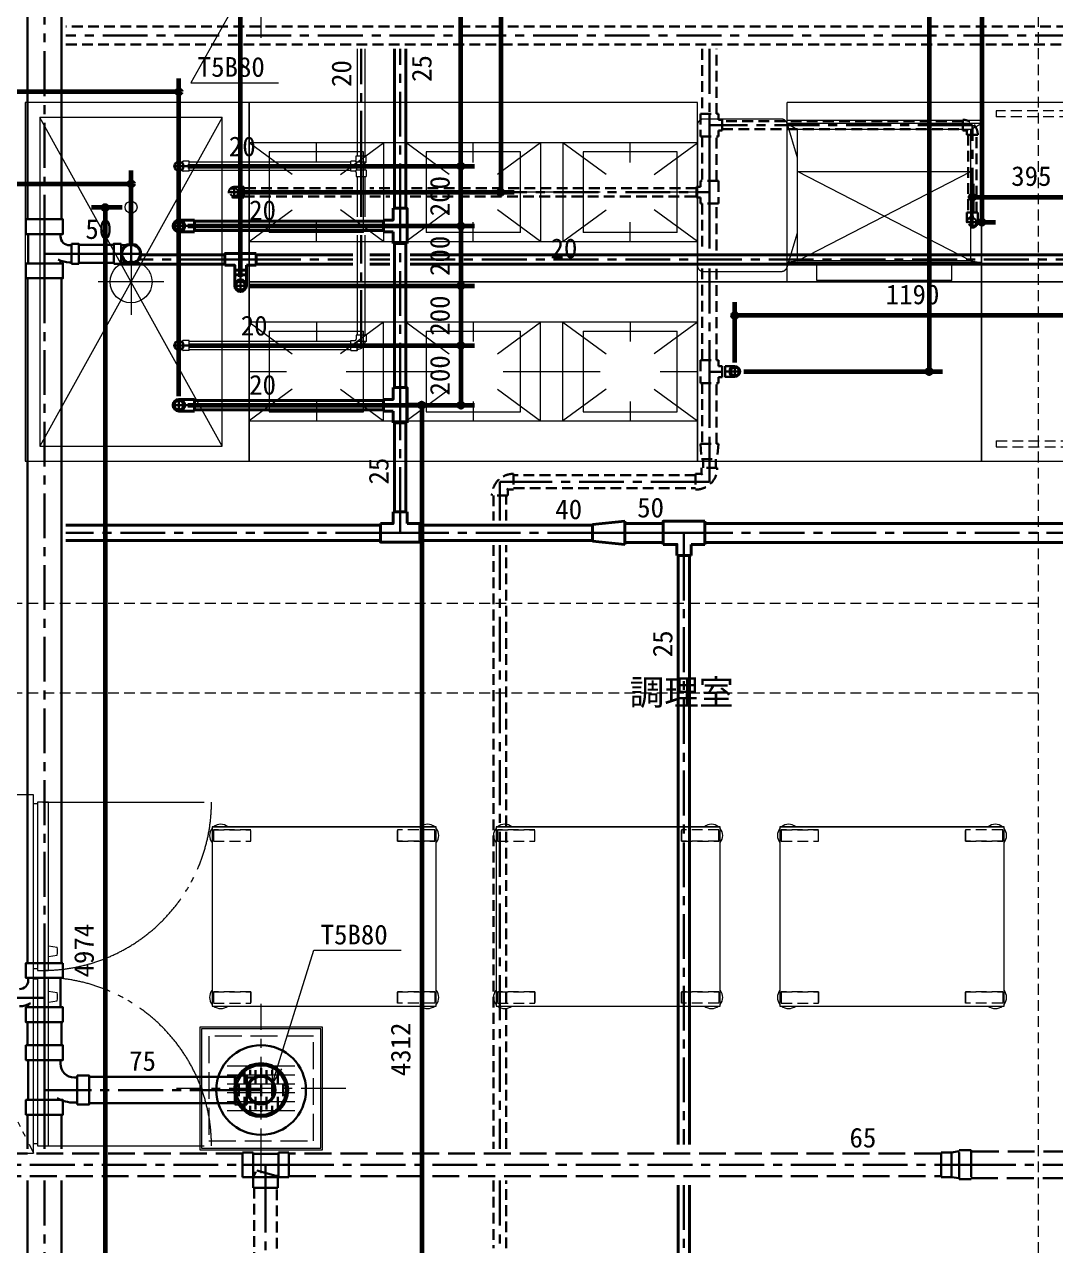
# Model space of a CAD drawing. Units: millimetres at full size, sheet at 1:30. Extents: x -16828 to 149130, y 47892 to 100313.
# Drawn here: x 8618 to 12068, y 57000 to 61088 of the extents above; entities that cross this region are included whole.
import ezdxf
from ezdxf.enums import TextEntityAlignment as Align

# ---------------------------------------------------------------- set-up
doc = ezdxf.new("R2010")
doc.units = ezdxf.units.MM
doc.header["$LTSCALE"] = 30
doc.header["$PDMODE"] = 32
doc.header["$PDSIZE"] = 15
for name, pattern in [('CHAIN1', [8, 5, -1, 1, -1]), ('DASHED1', [1.8, 1.2, -0.6]), ('DASHED3', [4, 3, -1]), ('LONG_DOUBLE_CHAIN', [21.8, 18, -1, 0.6, -0.6, 0.6, -1])]:
    doc.linetypes.add(name, pattern=pattern)
for name, color, linetype, lineweight in [('0-1', 7, 'Continuous', 15), ('2-B_金物', 7, 'Continuous', 15), ('3-1_AIHO57-排水立上げ', 7, 'Continuous', 15), ('3-2_AIHO56-排水接続', 7, 'Continuous', 15), ('3-4_AIHO30-厨房機器', 7, 'Continuous', 15), ('3-6_AIHO33-厨房機器隠れ線', 7, 'DASHED1', 15), ('3-7_AIHO47-厨房機器アウトライン', 7, 'Continuous', 15), ('3-8_AIHO30-厨房機器LL', 7, 'Continuous', 15), ('3-9_AIHO32-厨房機器補助線', 7, 'LONG_DOUBLE_CHAIN', 15), ('3-A_AIHO34-移動式板金', 7, 'Continuous', 15), ('3-B_AIHO37-移動式板金隠れ線', 7, 'DASHED1', 15), ('3-C_AIHO34-移動式板金LL', 7, 'Continuous', 15), ('3-D_AIHO47-移動式板金アウトライン', 7, 'DASHED1', 15), ('9-6_無題7', 7, 'Continuous', 15), ('9-9_配管－汚水１：硬質塩ビ管（ＤＶ）', 2, 'Continuous', 30), ('9-A_配管－給水３：ＶＬＰ(ＶＤ)', 5, 'Continuous', 40), ('9-B_配管－給湯１２：ＨＴＬＰ（ＵＸ）', 3, 'Continuous', 20), ('9-C_配管－ガス３：ねじ込み', 2, 'DASHED1', 30), ('9-E_配管－給湯１：ＣＵＰ(Ｍ)', 1, 'Continuous', 60)]:
    doc.layers.add(name, color=color, linetype=linetype, lineweight=lineweight)
doc.layers.add('4-8_AIHO12-部屋名', color=7, linetype='Continuous')
doc.styles.add('ＭＳ ゴシック', font='')
doc.styles.get('ＭＳ ゴシック').set_extended_font_data('MS Gothic')

msp = doc.modelspace()

# ---------------------------------------------------------------- linework, layer by layer
at = {"layer": '0-1', "linetype": 'DASHED1'}
for p, q in [((12009.96, 63275.86), (12009.96, 55775.86)), ((6359.96, 59150.86), (12009.96, 59150.86)), ((6359.96, 58850.86), (12009.96, 58850.86))]:
    msp.add_line(p, q, dxfattribs=at)
at = {"layer": '2-B_金物', "linetype": 'CHAIN1'}
for p, q in [((9409.96, 61042.36), (9409.96, 61609.36)), ((9409.96, 57242.36), (9409.96, 57809.36)), ((9693.46, 57525.86), (9126.46, 57525.86))]:
    msp.add_line(p, q, dxfattribs=at)
at = {"layer": '2-B_金物'}
for p, q in [((9614.96, 57730.86), (9204.96, 57730.86)), ((9204.96, 57730.86), (9204.96, 57320.86)), ((9609.96, 57725.86), (9209.96, 57725.86)), ((9209.96, 57725.86), (9209.96, 57325.86)), ((9609.96, 57325.86), (9609.96, 57725.86)), ((9523.07, 57600.86), (9296.85, 57600.86)), ((9523.07, 57570.86), (9296.85, 57570.86)), ((9523.07, 57540.86), (9296.85, 57540.86)), ((9523.07, 57510.86), (9296.85, 57510.86)), ((9523.07, 57480.86), (9296.85, 57480.86)), ((9523.07, 57450.86), (9296.85, 57450.86)), ((9209.96, 57325.86), (9609.96, 57325.86))]:
    msp.add_line(p, q, dxfattribs=at)
at = {"layer": '2-B_金物', "linetype": 'DASHED3'}
for p, q in [((9584.96, 57700.86), (9234.96, 57700.86)), ((9234.96, 57700.86), (9234.96, 57350.86)), ((9584.96, 57350.86), (9584.96, 57700.86)), ((9234.96, 57350.86), (9584.96, 57350.86))]:
    msp.add_line(p, q, dxfattribs=at)
at = {"layer": '2-B_金物'}
msp.add_lwpolyline([(9204.96, 57320.86), (9614.96, 57320.86), (9614.96, 57730.86)], dxfattribs=at)
at = {"layer": '3-1_AIHO57-排水立上げ'}
msp.add_line((8974.96, 60295.86), (8974.96, 60455.86), dxfattribs=at)
msp.add_circle((8974.96, 60475.86), 20, dxfattribs=at)
at = {"layer": '3-2_AIHO56-排水接続'}
for p, q in [((8974.96, 60335.86), (8974.96, 60115.86)), ((9084.96, 60225.86), (8864.96, 60225.86))]:
    msp.add_line(p, q, dxfattribs=at)
msp.add_circle((8974.96, 60225.86), 70, dxfattribs=at)
at = {"layer": '3-4_AIHO30-厨房機器'}
for p, q in [((10869.96, 60825.86), (9369.96, 60825.86)), ((9369.96, 60825.86), (9369.96, 60225.86)), ((11819.96, 60825.86), (11169.96, 60825.86)), ((11169.96, 60225.86), (11169.96, 60825.86)), ((11819.96, 60225.86), (11819.96, 60825.86)), ((11819.96, 60290.86), (11169.96, 60290.86)), ((11169.96, 60289.26), (11169.96, 60290.86)), ((11819.96, 60290.86), (11819.96, 60289.26)), ((10869.96, 60225.86), (11819.96, 60225.86)), ((10869.96, 60225.86), (10869.96, 59625.86)), ((10869.96, 59625.86), (10869.96, 60225.86)), ((11169.96, 60225.86), (11819.96, 60225.86)), ((11819.96, 59625.86), (11819.96, 60225.86)), ((9369.96, 59625.86), (10869.96, 59625.86)), ((10869.96, 59625.86), (11819.96, 59625.86))]:
    msp.add_line(p, q, dxfattribs=at)
for points in [[(8619.96, 60825.86), (8619.96, 59625.86), (9369.96, 59625.86), (9369.96, 60825.86)], [(13119.96, 60825.86), (11819.96, 60825.86), (11819.96, 60225.86), (13119.96, 60225.86)], [(11819.96, 59625.86), (13119.96, 59625.86), (13119.96, 60225.86), (11819.96, 60225.86)], [(8648.46, 57309.36), (8648.46, 58509.36), (8048.46, 58509.36), (8048.46, 57309.36)]]:
    msp.add_lwpolyline(points, close=True, dxfattribs=at)
for points in [[(9369.96, 60225.86), (10869.96, 60225.86), (10869.96, 60825.86)], [(10869.96, 60225.86), (9369.96, 60225.86), (9369.96, 59625.86)]]:
    msp.add_lwpolyline(points, dxfattribs=at)
at = {"layer": '3-6_AIHO33-厨房機器隠れ線'}
for p, q in [((12494.96, 60798.36), (11869.96, 60798.36)), ((11869.96, 60798.36), (11869.96, 60778.36)), ((12494.96, 60778.36), (11869.96, 60778.36)), ((11869.96, 59693.36), (12494.96, 59693.36)), ((11869.96, 59693.36), (11869.96, 59673.36)), ((11869.96, 59673.36), (12494.96, 59673.36))]:
    msp.add_line(p, q, dxfattribs=at)
at = {"layer": '3-7_AIHO47-厨房機器アウトライン'}
for points in [[(13119.96, 60825.86), (11819.96, 60825.86), (11819.96, 60225.86), (13119.96, 60225.86)], [(10869.96, 59625.86), (11819.96, 59625.86), (11819.96, 60225.86), (10869.96, 60225.86)], [(11819.96, 59625.86), (13119.96, 59625.86), (13119.96, 60225.86), (11819.96, 60225.86)]]:
    msp.add_lwpolyline(points, close=True, dxfattribs=at)
at = {"layer": '3-8_AIHO30-厨房機器LL'}
for p, q in [((9279.96, 59675.86), (8669.96, 60775.86)), ((9279.96, 60775.86), (8669.96, 59675.86)), ((11819.96, 60765.86), (11169.96, 60765.86)), ((11819.96, 60755.86), (11169.96, 60755.86)), ((11169.96, 60755.86), (11204.96, 60735.86)), ((11784.96, 60735.86), (11204.96, 60735.86)), ((11204.96, 60295.86), (11204.96, 60735.86)), ((10869.96, 60690.86), (9369.96, 60690.86)), ((9514.32, 60585), (9369.96, 60690.86)), ((9752.46, 60660.86), (9437.46, 60660.86)), ((9437.46, 60660.86), (9437.46, 60390.86)), ((9594.96, 60625.86), (9594.96, 60690.86)), ((9675.6, 60585), (9819.96, 60690.86)), ((9752.46, 60390.86), (9752.46, 60660.86)), ((9819.96, 60690.86), (9819.96, 60360.86)), ((9819.96, 60690.86), (9819.96, 60360.86)), ((9894.96, 60690.86), (9894.96, 60360.86)), ((9894.96, 60690.86), (9894.96, 60360.86)), ((10039.32, 60585), (9894.96, 60690.86)), ((10277.46, 60660.86), (9962.46, 60660.86)), ((9962.46, 60660.86), (9962.46, 60390.86)), ((10119.96, 60625.86), (10119.96, 60690.86)), ((10344.96, 60690.86), (10200.6, 60585)), ((10277.46, 60390.86), (10277.46, 60660.86)), ((10344.96, 60690.86), (10344.96, 60360.86)), ((10344.96, 60690.86), (10344.96, 60360.86)), ((10419.96, 60690.86), (10419.96, 60360.86)), ((10419.96, 60690.86), (10419.96, 60360.86)), ((10564.32, 60585), (10419.96, 60690.86)), ((10802.46, 60660.86), (10487.46, 60660.86)), ((10487.46, 60660.86), (10487.46, 60390.86)), ((10644.96, 60625.86), (10644.96, 60690.86)), ((10725.6, 60585), (10869.96, 60690.86)), ((10802.46, 60390.86), (10802.46, 60660.86)), ((11204.96, 60595.86), (11784.96, 60595.86)), ((11204.96, 60295.86), (11784.96, 60595.86)), ((11784.96, 60295.86), (11204.96, 60595.86)), ((9494.96, 60525.86), (9369.96, 60525.86)), ((10019.96, 60525.86), (9694.96, 60525.86)), ((10544.96, 60525.86), (10219.96, 60525.86)), ((10869.96, 60525.86), (10744.96, 60525.86)), ((9369.96, 60360.86), (9514.32, 60466.72)), ((9819.96, 60360.86), (9675.6, 60466.72)), ((10039.32, 60466.72), (9894.96, 60360.86)), ((10344.96, 60360.86), (10200.6, 60466.72)), ((10419.96, 60360.86), (10564.32, 60466.72)), ((10869.96, 60360.86), (10725.6, 60466.72)), ((9594.96, 60360.86), (9594.96, 60425.86)), ((10119.96, 60360.86), (10119.96, 60425.86)), ((10644.96, 60360.86), (10644.96, 60425.86)), ((9752.46, 60390.86), (9437.46, 60390.86)), ((10277.46, 60390.86), (9962.46, 60390.86)), ((10802.46, 60390.86), (10487.46, 60390.86)), ((9369.96, 60360.86), (10869.96, 60360.86)), ((11204.96, 60295.86), (11169.96, 60290.86)), ((11784.96, 60295.86), (11204.96, 60295.86)), ((11784.96, 60295.86), (11819.96, 60290.86)), ((11268.96, 60230.86), (11268.96, 60290.86)), ((11720.96, 60283.75), (11268.96, 60283.75)), ((11720.96, 60230.86), (11720.96, 60290.86)), ((11720.96, 60230.86), (11268.96, 60230.86)), ((10869.96, 60090.86), (9369.96, 60090.86)), ((9369.96, 60090.86), (9514.32, 59985)), ((9594.96, 60090.86), (9594.96, 60025.86)), ((9819.96, 60090.86), (9675.6, 59985)), ((9819.96, 59760.86), (9819.96, 60090.86)), ((9819.96, 59760.86), (9819.96, 60090.86)), ((9894.96, 59760.86), (9894.96, 60090.86)), ((9894.96, 59760.86), (9894.96, 60090.86)), ((9894.96, 60090.86), (10039.32, 59985)), ((10119.96, 60090.86), (10119.96, 60025.86)), ((10200.6, 59985), (10344.96, 60090.86)), ((10344.96, 59760.86), (10344.96, 60090.86)), ((10344.96, 59760.86), (10344.96, 60090.86)), ((10419.96, 59760.86), (10419.96, 60090.86)), ((10419.96, 59760.86), (10419.96, 60090.86)), ((10419.96, 60090.86), (10564.32, 59985)), ((10644.96, 60090.86), (10644.96, 60025.86)), ((10869.96, 60090.86), (10725.6, 59985)), ((9437.46, 60060.86), (9752.46, 60060.86)), ((9437.46, 60060.86), (9437.46, 59790.86)), ((9752.46, 59790.86), (9752.46, 60060.86)), ((9962.46, 60060.86), (10277.46, 60060.86)), ((9962.46, 60060.86), (9962.46, 59790.86)), ((10277.46, 59790.86), (10277.46, 60060.86)), ((10487.46, 60060.86), (10802.46, 60060.86)), ((10487.46, 60060.86), (10487.46, 59790.86)), ((10802.46, 59790.86), (10802.46, 60060.86)), ((9369.96, 59925.86), (9494.96, 59925.86)), ((9694.96, 59925.86), (10019.96, 59925.86)), ((10219.96, 59925.86), (10544.96, 59925.86)), ((10744.96, 59925.86), (10869.96, 59925.86)), ((9514.32, 59866.72), (9369.96, 59760.86)), ((9675.6, 59866.72), (9819.96, 59760.86)), ((9894.96, 59760.86), (10039.32, 59866.72)), ((10200.6, 59866.72), (10344.96, 59760.86)), ((10564.32, 59866.72), (10419.96, 59760.86)), ((10725.6, 59866.72), (10869.96, 59760.86)), ((9594.96, 59825.86), (9594.96, 59760.86)), ((10119.96, 59825.86), (10119.96, 59760.86)), ((10644.96, 59825.86), (10644.96, 59760.86)), ((9437.46, 59790.86), (9752.46, 59790.86)), ((9962.46, 59790.86), (10277.46, 59790.86)), ((10487.46, 59790.86), (10802.46, 59790.86)), ((9369.96, 59760.86), (10869.96, 59760.86)), ((8661.46, 58478.36), (8648.46, 58478.36)), ((8698.46, 58003.41), (8727.84, 57999.01)), ((8698.46, 57967.31), (8727.84, 57971.71)), ((8661.46, 57926.36), (8648.46, 57926.36)), ((8661.46, 57892.36), (8648.46, 57892.36)), ((8698.46, 57851.81), (8727.84, 57846.97)), ((8698.46, 57814.92), (8727.84, 57819.75)), ((8661.46, 57340.36), (8648.46, 57340.36))]:
    msp.add_line(p, q, dxfattribs=at)
for points in [[(8669.96, 59675.86), (9279.96, 59675.86), (9279.96, 60775.86), (8669.96, 60775.86)], [(8698.46, 57921.36), (8698.46, 58484.36), (8661.46, 58484.36), (8661.46, 57921.36)], [(8698.46, 57334.36), (8698.46, 57897.36), (8661.46, 57897.36), (8661.46, 57334.36)]]:
    msp.add_lwpolyline(points, close=True, dxfattribs=at)
msp.add_lwpolyline([(11784.96, 60295.86), (11784.96, 60735.86), (11819.96, 60755.86)], dxfattribs=at)
for centre, start, end in [((8578.46, 57985.36), 354.78028, 5.21972), ((8578.46, 57833.36), 354.79289, 5.20711)]:
    msp.add_arc(centre, 150, start, end, dxfattribs=at)
at = {"layer": '3-9_AIHO32-厨房機器補助線'}
for p, q in [((10869.96, 60750.86), (10869.96, 60280.86)), ((11150.64, 60770.86), (10889.96, 60770.86)), ((11204.96, 60641.61), (11169.77, 60756.71)), ((11204.96, 60390.11), (11204.96, 60641.61)), ((11169.77, 60275.01), (11204.96, 60390.11)), ((10889.96, 60260.86), (11150.64, 60260.86)), ((8048.46, 58509.36), (8648.46, 57309.36)), ((8679.96, 58484.36), (9243.96, 58484.36)), ((8679.96, 57334.36), (9243.96, 57334.36))]:
    msp.add_line(p, q, dxfattribs=at)
for centre, radius, start, end in [((10889.96, 60750.86), 20, 90, 180), ((11150.64, 60750.86), 20, 17, 90), ((10889.96, 60280.86), 20, 180, 270), ((11150.64, 60280.86), 20, 270, 343), ((8680.11, 58485.22), 563.85, 269.98513, 359.91319), ((8680.11, 57333.51), 563.85, 0.08681, 90.01487)]:
    msp.add_arc(centre, radius, start, end, dxfattribs=at)
at = {"layer": '3-A_AIHO34-移動式板金'}
for p, q in [((9245.96, 58401.86), (9995.96, 58401.86)), ((9245.96, 58401.86), (9245.96, 57801.86)), ((9995.96, 57801.86), (9995.96, 58401.86)), ((10195.96, 58401.86), (10945.96, 58401.86)), ((10195.96, 58401.86), (10195.96, 57801.86)), ((10945.96, 57801.86), (10945.96, 58401.86)), ((11145.96, 58401.86), (11895.96, 58401.86)), ((11145.96, 58401.86), (11145.96, 57801.86)), ((11895.96, 57801.86), (11895.96, 58401.86)), ((9245.96, 57801.86), (9995.96, 57801.86)), ((10195.96, 57801.86), (10945.96, 57801.86)), ((11145.96, 57801.86), (11895.96, 57801.86))]:
    msp.add_line(p, q, dxfattribs=at)
at = {"layer": '3-B_AIHO37-移動式板金隠れ線'}
for p, q in [((9375.46, 58353.86), (9375.46, 58391.86)), ((9866.46, 58353.86), (9866.46, 58391.86)), ((10325.46, 58353.86), (10325.46, 58391.86)), ((10816.46, 58353.86), (10816.46, 58391.86)), ((11275.46, 58353.86), (11275.46, 58391.86)), ((11766.46, 58353.86), (11766.46, 58391.86)), ((9250.46, 58353.86), (9375.46, 58353.86)), ((9991.46, 58353.86), (9866.46, 58353.86)), ((10200.46, 58353.86), (10325.46, 58353.86)), ((10941.46, 58353.86), (10816.46, 58353.86)), ((11150.46, 58353.86), (11275.46, 58353.86)), ((11891.46, 58353.86), (11766.46, 58353.86)), ((9250.46, 57849.86), (9375.46, 57849.86)), ((9375.46, 57849.86), (9375.46, 57811.86)), ((9991.46, 57849.86), (9866.46, 57849.86)), ((9866.46, 57849.86), (9866.46, 57811.86)), ((9991.46, 57849.86), (9991.46, 57811.86)), ((10200.46, 57849.86), (10325.46, 57849.86)), ((10325.46, 57849.86), (10325.46, 57811.86)), ((10941.46, 57849.86), (10816.46, 57849.86)), ((10816.46, 57849.86), (10816.46, 57811.86)), ((10941.46, 57849.86), (10941.46, 57811.86)), ((11150.46, 57849.86), (11275.46, 57849.86)), ((11275.46, 57849.86), (11275.46, 57811.86)), ((11891.46, 57849.86), (11766.46, 57849.86)), ((11766.46, 57849.86), (11766.46, 57811.86)), ((11891.46, 57849.86), (11891.46, 57811.86)), ((9991.46, 57811.86), (9866.46, 57811.86)), ((10941.46, 57811.86), (10816.46, 57811.86)), ((11891.46, 57811.86), (11766.46, 57811.86))]:
    msp.add_line(p, q, dxfattribs=at)
for points in [[(9250.46, 58353.86), (9250.46, 58391.86), (9375.46, 58391.86)], [(9991.46, 58353.86), (9991.46, 58391.86), (9866.46, 58391.86)], [(10200.46, 58353.86), (10200.46, 58391.86), (10325.46, 58391.86)], [(10941.46, 58353.86), (10941.46, 58391.86), (10816.46, 58391.86)], [(11150.46, 58353.86), (11150.46, 58391.86), (11275.46, 58391.86)], [(11891.46, 58353.86), (11891.46, 58391.86), (11766.46, 58391.86)], [(9250.46, 57849.86), (9250.46, 57811.86), (9375.46, 57811.86)], [(10200.46, 57849.86), (10200.46, 57811.86), (10325.46, 57811.86)], [(11150.46, 57849.86), (11150.46, 57811.86), (11275.46, 57811.86)]]:
    msp.add_lwpolyline(points, dxfattribs=at)
at = {"layer": '3-C_AIHO34-移動式板金LL'}
for centre, start, end in [((9274.96, 58372.86), 140.65417, 219.34583), ((9274.96, 58372.86), 50.65417, 129.34583), ((9966.96, 58372.86), 50.65417, 129.34583), ((9966.96, 58372.86), 320.65417, 39.34583), ((10224.96, 58372.86), 140.65417, 219.34583), ((10224.96, 58372.86), 50.65417, 129.34583), ((10916.96, 58372.86), 50.65417, 129.34583), ((10916.96, 58372.86), 320.65417, 39.34583), ((11174.96, 58372.86), 140.65417, 219.34583), ((11174.96, 58372.86), 50.65417, 129.34583), ((11866.96, 58372.86), 50.65417, 129.34583), ((11866.96, 58372.86), 320.65417, 39.34583), ((9274.96, 57830.86), 140.65417, 219.34583), ((9966.96, 57830.86), 320.65417, 39.34583), ((10224.96, 57830.86), 140.65417, 219.34583), ((10916.96, 57830.86), 320.65417, 39.34583), ((11174.96, 57830.86), 140.65417, 219.34583), ((11866.96, 57830.86), 320.65417, 39.34583), ((9274.96, 57830.86), 230.65417, 309.34583), ((9966.96, 57830.86), 230.65417, 309.34583), ((10224.96, 57830.86), 230.65417, 309.34583), ((10916.96, 57830.86), 230.65417, 309.34583), ((11174.96, 57830.86), 230.65417, 309.34583), ((11866.96, 57830.86), 230.65417, 309.34583)]:
    msp.add_arc(centre, 37.5, start, end, dxfattribs=at)
at = {"layer": '3-D_AIHO47-移動式板金アウトライン', "linetype": 'Continuous'}
for points in [[(9245.96, 57801.86), (9995.96, 57801.86), (9995.96, 58401.86), (9245.96, 58401.86)], [(10195.96, 57801.86), (10945.96, 57801.86), (10945.96, 58401.86), (10195.96, 58401.86)], [(11145.96, 57801.86), (11895.96, 57801.86), (11895.96, 58401.86), (11145.96, 58401.86)]]:
    msp.add_lwpolyline(points, close=True, dxfattribs=at)
at = {"layer": '3-D_AIHO47-移動式板金アウトライン'}
for points in [[(9250.46, 58353.86), (9375.46, 58353.86), (9375.46, 58391.86), (9250.46, 58391.86)], [(9866.46, 58353.86), (9991.46, 58353.86), (9991.46, 58391.86), (9866.46, 58391.86)], [(10200.46, 58353.86), (10325.46, 58353.86), (10325.46, 58391.86), (10200.46, 58391.86)], [(10816.46, 58353.86), (10941.46, 58353.86), (10941.46, 58391.86), (10816.46, 58391.86)], [(11150.46, 58353.86), (11275.46, 58353.86), (11275.46, 58391.86), (11150.46, 58391.86)], [(11766.46, 58353.86), (11891.46, 58353.86), (11891.46, 58391.86), (11766.46, 58391.86)], [(9375.46, 57849.86), (9250.46, 57849.86), (9250.46, 57811.86), (9375.46, 57811.86)], [(9866.46, 57849.86), (9991.46, 57849.86), (9991.46, 57811.86), (9866.46, 57811.86)], [(10325.46, 57849.86), (10200.46, 57849.86), (10200.46, 57811.86), (10325.46, 57811.86)], [(10816.46, 57849.86), (10941.46, 57849.86), (10941.46, 57811.86), (10816.46, 57811.86)], [(11275.46, 57849.86), (11150.46, 57849.86), (11150.46, 57811.86), (11275.46, 57811.86)], [(11766.46, 57849.86), (11891.46, 57849.86), (11891.46, 57811.86), (11766.46, 57811.86)]]:
    msp.add_lwpolyline(points, close=True, dxfattribs=at)
at = {"layer": '9-6_無題7'}
for p, q in [((9409.96, 61310.86), (9175.32, 60892.67)), ((9175.32, 60892.67), (9467.82, 60892.67)), ((9447.07, 57540.86), (9586.6, 57988.43)), ((9586.6, 57988.43), (9879.1, 57988.43)), ((9447.07, 57540.86), (9449.49, 57600.81)), ((9447.07, 57540.86), (9479.14, 57591.57))]:
    msp.add_line(p, q, dxfattribs=at)
at = {"layer": '9-6_無題7', "color": 2, "lineweight": 30}
for p, q in [((9354.29, 57583.73), (9354.29, 57541.98)), ((9372.85, 57573.49), (9372.85, 57588.13)), ((9391.4, 57587.27), (9391.4, 57541.98)), ((9391.4, 57555.86), (9391.4, 57559.59)), ((9409.96, 57573.49), (9409.96, 57593.49)), ((9428.52, 57587.27), (9428.52, 57541.98)), ((9428.52, 57555.86), (9428.52, 57559.59)), ((9447.07, 57573.49), (9447.07, 57588.13)), ((9465.63, 57583.73), (9465.63, 57541.98)), ((9335.74, 57541.74), (9335.74, 57499.99)), ((9372.85, 57541.74), (9372.85, 57499.99)), ((9409.96, 57541.74), (9409.96, 57499.99)), ((9447.07, 57541.74), (9447.07, 57499.99)), ((9484.18, 57541.74), (9484.18, 57499.99)), ((9354.29, 57497.58), (9354.29, 57455.83)), ((9391.4, 57497.58), (9391.4, 57455.83)), ((9391.4, 57485.86), (9391.4, 57482.13)), ((9428.52, 57497.58), (9428.52, 57455.83)), ((9428.52, 57485.86), (9428.52, 57482.13)), ((9465.63, 57497.58), (9465.63, 57455.83)), ((9372.85, 57468.24), (9372.85, 57453.59)), ((9409.96, 57468.24), (9409.96, 57448.24)), ((9447.07, 57468.24), (9447.07, 57453.59))]:
    msp.add_line(p, q, dxfattribs=at)
for radius in [150, 90, 83.5]:
    msp.add_circle((9409.96, 57520.86), radius, dxfattribs=at)
at = {"layer": '9-9_配管－汚水１：硬質塩ビ管（ＤＶ）'}
for p, q in [((8627.96, 61237.86), (8627.96, 60435.86)), ((8741.96, 60435.86), (8741.96, 61237.86)), ((8631.06, 60385.86), (8631.06, 60287.86)), ((8738.86, 60378.3), (8738.86, 60385.86)), ((8768.78, 60348.38), (8774.96, 60348.38)), ((8774.96, 60286.36), (8774.96, 60353.36)), ((8916.96, 60349.86), (8799.96, 60349.86)), ((8941.96, 60353.36), (8941.96, 60325.63)), ((8941.96, 60348.36), (8957.35, 60348.36)), ((8738.86, 60287.86), (8738.86, 60297.51)), ((8941.96, 60286.36), (8941.96, 60314.09)), ((8768.67, 60291.19), (8774.96, 60291.19)), ((8799.96, 60289.86), (8916.96, 60289.86)), ((8941.96, 60286.36), (8916.96, 60286.36)), ((8941.96, 60291.36), (8957.35, 60291.36)), ((8627.96, 60237.86), (8627.96, 57945.86)), ((8741.96, 57945.86), (8741.96, 60237.86)), ((8631.06, 57888.3), (8631.06, 57895.86)), ((8738.86, 57895.86), (8738.86, 57797.86)), ((8631.06, 57797.86), (8631.06, 57807.51)), ((8627.96, 57747.86), (8627.96, 57670.86)), ((8741.96, 57670.86), (8741.96, 57747.86)), ((8631.06, 57620.86), (8631.06, 57487.86)), ((8738.86, 57609.19), (8738.86, 57620.86)), ((8785.1, 57562.95), (8794.96, 57562.95)), ((8794.96, 57472.36), (8794.96, 57569.36)), ((9321.96, 57565.36), (8834.96, 57565.36)), ((9361.96, 57569.36), (9361.96, 57527.81)), ((9361.96, 57562.86), (9385.71, 57562.86)), ((9361.96, 57472.36), (9361.96, 57513.91)), ((8738.86, 57487.86), (8738.86, 57488.31)), ((8784.99, 57478.55), (8794.96, 57478.55)), ((8834.96, 57476.36), (9321.96, 57476.36)), ((9361.96, 57472.36), (9321.96, 57472.36)), ((9361.96, 57478.86), (9385.71, 57478.86)), ((8627.96, 57437.86), (8627.96, 57323.59)), ((8741.96, 57323.59), (8741.96, 57437.86)), ((8627.96, 57217.59), (8627.96, 54687.86)), ((8741.96, 54687.86), (8741.96, 57217.59))]:
    msp.add_line(p, q, dxfattribs=at)
at = {"layer": '9-9_配管－汚水１：硬質塩ビ管（ＤＶ）', "linetype": 'CHAIN1'}
for p, q in [((8684.96, 61237.86), (8684.96, 60435.86)), ((13830.04, 61050.61), (8756.96, 61050.61)), ((8684.96, 60435.86), (8684.96, 60319.86)), ((8974.96, 60283.86), (8974.96, 60355.86)), ((8684.96, 60237.86), (8684.96, 60319.86)), ((8799.96, 60319.86), (8684.96, 60319.86)), ((8916.96, 60319.86), (8799.96, 60319.86)), ((8916.96, 60319.86), (8944.96, 60319.86)), ((8938.96, 60319.86), (9010.96, 60319.86)), ((8684.96, 60237.86), (8684.96, 57945.86)), ((8684.96, 57945.86), (8684.96, 57829.86)), ((8569.96, 57829.86), (8684.96, 57829.86)), ((8684.96, 57747.86), (8684.96, 57829.86)), ((8684.96, 57747.86), (8684.96, 57670.86)), ((8684.96, 57670.86), (8684.96, 57520.86)), ((8684.96, 57437.86), (8684.96, 57520.86)), ((8834.96, 57520.86), (8684.96, 57520.86)), ((9321.96, 57520.86), (8834.96, 57520.86)), ((9321.96, 57520.86), (9409.96, 57520.86)), ((8684.96, 57437.86), (8684.96, 57323.59)), ((7196.61, 57270.59), (9347.96, 57270.59)), ((9347.96, 57270.59), (9424.96, 57270.59)), ((9502.96, 57270.59), (9424.96, 57270.59)), ((9424.96, 57193.59), (9424.96, 57270.59)), ((9502.96, 57270.59), (11685.46, 57270.59)), ((11685.46, 57270.59), (11735.46, 57270.59)), ((11785.46, 57270.59), (11735.46, 57270.59)), ((11785.46, 57270.59), (14998.06, 57270.59)), ((8684.96, 57217.59), (8684.96, 54687.86)), ((9424.96, 54884.25), (9424.96, 57193.59))]:
    msp.add_line(p, q, dxfattribs=at)
at = {"layer": '9-9_配管－汚水１：硬質塩ビ管（ＤＶ）', "linetype": 'DASHED1'}
for p, q in [((13835.04, 61080.61), (8756.96, 61080.61)), ((8756.96, 61020.61), (13838.14, 61020.61)), ((9386.96, 57193.59), (9386.96, 54884.25)), ((9462.96, 54884.25), (9462.96, 57193.59))]:
    msp.add_line(p, q, dxfattribs=at)
at = {"layer": '9-9_配管－汚水１：硬質塩ビ管（ＤＶ）', "linetype": 'DASHED3'}
for p, q in [((9347.96, 57308.59), (7196.61, 57308.59)), ((9502.96, 57312.09), (9467.96, 57312.09)), ((9467.96, 57229.09), (9467.96, 57312.09)), ((9502.96, 57229.09), (9502.96, 57312.09)), ((11685.46, 57308.59), (9502.96, 57308.59)), ((11745.46, 57315.59), (11720.46, 57312.09)), ((14998.06, 57315.09), (11785.46, 57315.09)), ((9467.96, 57307.19), (9382.96, 57307.19)), ((7196.61, 57232.59), (9347.96, 57232.59)), ((9382.96, 57229.09), (9392.7, 57247.41)), ((9467.96, 57229.09), (9382.96, 57229.09)), ((9383.46, 57229.09), (9383.46, 57193.59)), ((9459.66, 57233.99), (9395.69, 57251.79)), ((9467.96, 57233.99), (9459.66, 57233.99)), ((9467.96, 57229.09), (9502.96, 57229.09)), ((9502.96, 57232.59), (11685.46, 57232.59)), ((11745.46, 57225.59), (11720.46, 57229.09)), ((11785.46, 57226.09), (14998.06, 57226.09))]:
    msp.add_line(p, q, dxfattribs=at)
at = {"layer": '9-9_配管－汚水１：硬質塩ビ管（ＤＶ）'}
for points in [[(8622.96, 60435.86), (8746.96, 60435.86), (8746.96, 60385.86), (8622.96, 60385.86)], [(8622.96, 60237.86), (8746.96, 60237.86), (8746.96, 60287.86), (8622.96, 60287.86)], [(8746.96, 57945.86), (8622.96, 57945.86), (8622.96, 57895.86), (8746.96, 57895.86)], [(8746.96, 57747.86), (8622.96, 57747.86), (8622.96, 57797.86), (8746.96, 57797.86)], [(8622.96, 57670.86), (8746.96, 57670.86), (8746.96, 57620.86), (8622.96, 57620.86)], [(8622.96, 57437.86), (8746.96, 57437.86), (8746.96, 57487.86), (8622.96, 57487.86)]]:
    msp.add_lwpolyline(points, close=True, dxfattribs=at)
for points in [[(8774.96, 60286.36), (8799.96, 60286.36), (8799.96, 60353.36), (8774.96, 60353.36)], [(8916.96, 60286.36), (8916.96, 60353.36), (8941.96, 60353.36)], [(8794.96, 57472.36), (8834.96, 57472.36), (8834.96, 57569.36), (8794.96, 57569.36)], [(9321.96, 57472.36), (9321.96, 57569.36), (9361.96, 57569.36)]]:
    msp.add_lwpolyline(points, dxfattribs=at)
at = {"layer": '9-9_配管－汚水１：硬質塩ビ管（ＤＶ）', "linetype": 'DASHED3'}
for points in [[(9347.96, 57312.09), (9347.96, 57229.09), (9382.96, 57229.09)], [(9382.96, 57229.09), (9382.96, 57312.09), (9347.96, 57312.09)], [(9466.46, 57229.09), (9466.46, 57193.59), (9383.46, 57193.59)]]:
    msp.add_lwpolyline(points, dxfattribs=at)
for points in [[(11720.46, 57229.09), (11685.46, 57229.09), (11685.46, 57312.09), (11720.46, 57312.09)], [(11785.46, 57222.09), (11745.46, 57222.09), (11745.46, 57319.09), (11785.46, 57319.09)]]:
    msp.add_lwpolyline(points, close=True, dxfattribs=at)
at = {"layer": '9-9_配管－汚水１：硬質塩ビ管（ＤＶ）'}
for centre, radius in [((8974.96, 60319.86), 30), ((9409.96, 57520.86), 48.5), ((9409.96, 57520.86), 44.5)]:
    msp.add_circle(centre, radius, dxfattribs=at)
for centre, radius, start, end in [((8768.78, 60378.3), 29.92, 180, 270), ((8974.96, 60319.86), 33.5, 90, 270), ((8974.96, 60319.86), 33.5, 0, 90), ((8768.67, 60365.99), 74.8, 240, 270), ((8974.96, 60319.86), 33.5, 270, 0), ((8601.14, 57888.3), 29.92, 270, 0), ((8601.24, 57875.99), 74.8, 270, 300), ((8785.1, 57609.19), 46.24, 180, 270), ((8784.99, 57594.15), 115.6, 240, 270)]:
    msp.add_arc(centre, radius, start, end, dxfattribs=at)
at = {"layer": '9-A_配管－給水３：ＶＬＰ(ＶＤ)'}
for p, q in [((9856.06, 61005.61), (9856.06, 60472.15)), ((9893.86, 60472.15), (9893.86, 61005.61)), ((9186.96, 60432.65), (9134.96, 60432.65)), ((9186.96, 60393.65), (9186.96, 60432.65)), ((9819.96, 60428.65), (9186.96, 60428.65)), ((9819.96, 60393.65), (9819.96, 60432.65)), ((9186.96, 60393.65), (9134.96, 60393.65)), ((9186.96, 60397.65), (9819.96, 60397.65)), ((9819.96, 60393.65), (9851.46, 60393.65)), ((9851.46, 60354.15), (9851.46, 60393.65)), ((9898.46, 60354.15), (9851.46, 60354.15)), ((9856.06, 60354.15), (9856.06, 59872.15)), ((9893.86, 59872.15), (9893.86, 60354.15)), ((9289.09, 60316.49), (9008.29, 60316.49)), ((9393.09, 60320.49), (9393.09, 60281.49)), ((9716.36, 60316.49), (9393.09, 60316.49)), ((9841.06, 60316.49), (9773.56, 60316.49)), ((12766.36, 60316.49), (9908.86, 60316.49)), ((9321.59, 60265.15), (9321.59, 60213.15)), ((9360.59, 60265.15), (9321.59, 60265.15)), ((9393.09, 60281.49), (9360.59, 60281.49)), ((9360.59, 60248.99), (9360.59, 60281.49)), ((9360.59, 60265.15), (9360.59, 60213.15)), ((9393.09, 60285.49), (9716.36, 60285.49)), ((9773.56, 60285.49), (9841.06, 60285.49)), ((9908.86, 60285.49), (12766.36, 60285.49)), ((9360.59, 60248.99), (9321.59, 60248.99)), ((9186.96, 59832.65), (9134.96, 59832.65)), ((9186.96, 59793.65), (9186.96, 59832.65)), ((9819.96, 59828.65), (9186.96, 59828.65)), ((9819.96, 59793.65), (9819.96, 59832.65)), ((9186.96, 59793.65), (9134.96, 59793.65)), ((9186.96, 59797.65), (9819.96, 59797.65)), ((9819.96, 59793.65), (9851.46, 59793.65)), ((9851.46, 59754.15), (9851.46, 59793.65)), ((9898.46, 59754.15), (9851.46, 59754.15)), ((9856.06, 59754.15), (9856.06, 59455.86)), ((9893.86, 59455.86), (9893.86, 59754.15)), ((9898.46, 59455.86), (9851.46, 59455.86)), ((9898.46, 59455.86), (9898.46, 59416.86)), ((9808.96, 59411.86), (8756.96, 59411.86)), ((9940.96, 59416.86), (9898.46, 59416.86)), ((9940.96, 59354.86), (9940.96, 59416.86)), ((10518.46, 59411.86), (9940.96, 59411.86)), ((10627.46, 59424.86), (10518.46, 59413.86)), ((10518.46, 59413.86), (10518.46, 59357.86)), ((10627.46, 59424.86), (10627.46, 59346.86)), ((10754.96, 59417.71), (10627.46, 59417.71)), ((10894.96, 59424.86), (10894.96, 59346.86)), ((13627.96, 59417.71), (10894.96, 59417.71)), ((8756.96, 59359.86), (9808.96, 59359.86)), ((9940.96, 59359.86), (10518.46, 59359.86)), ((10627.46, 59346.86), (10518.46, 59357.86)), ((10627.46, 59354.01), (10754.96, 59354.01)), ((10894.96, 59354.01), (13627.96, 59354.01)), ((10894.96, 59346.86), (10848.46, 59346.86)), ((10848.46, 59309.86), (10848.46, 59346.86)), ((10848.46, 59309.86), (10801.46, 59309.86)), ((10806.06, 59309.86), (10806.06, 57338.59)), ((10843.86, 57338.59), (10843.86, 59309.86)), ((10806.06, 57202.59), (10806.06, 55381.53)), ((10843.86, 55381.53), (10843.86, 57202.59))]:
    msp.add_line(p, q, dxfattribs=at)
at = {"layer": '9-A_配管－給水３：ＶＬＰ(ＶＤ)', "color": 2, "linetype": 'CHAIN1', "lineweight": 30}
for p, q in [((9874.96, 60472.15), (9874.96, 61005.61)), ((9874.96, 60472.15), (9874.96, 60413.15)), ((9134.96, 60394.55), (9134.96, 60431.75)), ((9116.36, 60413.15), (9153.56, 60413.15)), ((9186.96, 60413.15), (9150.46, 60413.15)), ((9186.96, 60413.15), (9819.96, 60413.15)), ((9819.96, 60413.15), (9874.96, 60413.15)), ((9874.96, 60354.15), (9874.96, 60413.15)), ((9874.96, 59872.15), (9874.96, 60354.15)), ((9289.09, 60300.99), (9002.64, 60300.99)), ((9289.09, 60300.99), (9341.09, 60300.99)), ((9393.09, 60300.99), (9341.09, 60300.99)), ((9341.09, 60248.99), (9341.09, 60300.99)), ((9393.09, 60300.99), (9716.36, 60300.99)), ((9773.56, 60300.99), (9841.06, 60300.99)), ((9908.86, 60300.99), (12766.36, 60300.99)), ((9341.09, 60265.15), (9341.09, 60228.65)), ((9322.49, 60213.15), (9359.69, 60213.15)), ((9341.09, 60194.55), (9341.09, 60231.75)), ((9874.96, 59872.15), (9874.96, 59813.15)), ((9116.36, 59813.15), (9153.56, 59813.15)), ((9134.96, 59794.55), (9134.96, 59831.75)), ((9186.96, 59813.15), (9150.46, 59813.15)), ((9186.96, 59813.15), (9819.96, 59813.15)), ((9819.96, 59813.15), (9874.96, 59813.15)), ((9874.96, 59754.15), (9874.96, 59813.15)), ((9874.96, 59455.86), (9874.96, 59754.15)), ((9874.96, 59455.86), (9874.96, 59385.86)), ((9808.96, 59385.86), (8756.96, 59385.86)), ((9808.96, 59385.86), (9874.96, 59385.86)), ((9940.96, 59385.86), (9874.96, 59385.86)), ((10518.46, 59385.86), (9940.96, 59385.86)), ((10518.46, 59385.86), (10572.96, 59385.86)), ((10627.46, 59385.86), (10572.96, 59385.86)), ((10754.96, 59385.86), (10627.46, 59385.86)), ((10754.96, 59385.86), (10824.96, 59385.86)), ((10894.96, 59385.86), (10824.96, 59385.86)), ((10824.96, 59309.86), (10824.96, 59385.86)), ((13627.96, 59385.86), (10894.96, 59385.86)), ((10824.96, 59309.86), (10824.96, 57338.59)), ((10824.96, 57202.59), (10824.96, 55381.53))]:
    msp.add_line(p, q, dxfattribs=at)
at = {"layer": '9-A_配管－給水３：ＶＬＰ(ＶＤ)'}
for points in [[(9819.96, 60432.65), (9851.46, 60432.65), (9851.46, 60472.15)], [(9898.46, 60354.15), (9898.46, 60472.15), (9851.46, 60472.15)], [(9393.09, 60320.49), (9289.09, 60320.49), (9289.09, 60281.49)], [(8931.96, 60285.49), (8974.96, 60285.49), (9289.09, 60285.49)], [(9321.59, 60248.99), (9321.59, 60281.49), (9289.09, 60281.49)], [(9819.96, 59832.65), (9851.46, 59832.65), (9851.46, 59872.15)], [(9898.46, 59754.15), (9898.46, 59872.15), (9851.46, 59872.15)], [(9851.46, 59455.86), (9851.46, 59416.86), (9808.96, 59416.86)], [(9940.96, 59354.86), (9808.96, 59354.86), (9808.96, 59416.86)], [(10894.96, 59424.86), (10754.96, 59424.86), (10754.96, 59346.86)], [(10801.46, 59309.86), (10801.46, 59346.86), (10754.96, 59346.86)]]:
    msp.add_lwpolyline(points, dxfattribs=at)
for centre, radius in [((9134.96, 60413.15), 19.5), ((9134.96, 60413.15), 15.5), ((9341.09, 60213.15), 19.5), ((9341.09, 60213.15), 15.5), ((9134.96, 59813.15), 19.5), ((9134.96, 59813.15), 15.5)]:
    msp.add_circle(centre, radius, dxfattribs=at)
at = {"layer": '9-B_配管－給湯１２：ＨＴＬＰ（ＵＸ）'}
for p, q in [((9731.36, 61005.61), (9731.36, 60648.15)), ((9758.56, 60648.15), (9758.56, 61005.61)), ((9147.79, 60629.22), (9146.33, 60626.03)), ((9148.16, 60623.3), (9148.16, 60629.64)), ((9709.96, 60626.75), (9169.46, 60626.75)), ((9724.36, 60629.75), (9709.96, 60629.75)), ((9709.96, 60596.55), (9709.96, 60629.75)), ((9728.36, 60633.75), (9728.36, 60648.15)), ((9728.36, 60648.15), (9761.56, 60648.15)), ((9729.28, 60624.05), (9729.28, 60602.25)), ((9761.56, 60626.15), (9729.99, 60626.15)), ((9757.26, 60613.15), (9757.26, 60623.51)), ((9757.84, 60624.42), (9761.56, 60626.15)), ((9761.56, 60626.15), (9761.56, 60648.15)), ((9147.79, 60597.08), (9146.33, 60600.27)), ((9148.16, 60596.66), (9148.16, 60603)), ((9169.46, 60596.5), (9148.7, 60596.5)), ((9169.46, 60599.55), (9709.96, 60599.55)), ((9724.36, 60596.55), (9709.96, 60596.55)), ((9728.36, 60592.55), (9728.36, 60578.15)), ((9761.56, 60600.15), (9729.99, 60600.15)), ((9757.26, 60613.15), (9757.26, 60602.79)), ((9757.84, 60601.88), (9761.56, 60600.15)), ((9761.56, 60600.15), (9761.56, 60578.15)), ((9728.36, 60578.15), (9761.56, 60578.15)), ((9731.36, 60578.15), (9731.36, 60443.65)), ((9758.56, 60443.65), (9758.56, 60578.15)), ((9731.36, 60382.65), (9731.36, 60047.65)), ((9758.56, 60047.65), (9758.56, 60382.65)), ((9728.31, 60047.65), (9728.31, 60033.8)), ((9761.61, 60047.65), (9728.31, 60047.65)), ((9761.61, 60047.65), (9761.61, 60026.89)), ((9147.79, 60029.22), (9146.33, 60026.03)), ((9148.16, 60023.3), (9148.16, 60029.64)), ((9710.46, 60026.75), (9169.46, 60026.75)), ((9710.46, 59996.5), (9710.46, 60029.8)), ((9710.46, 60029.8), (9724.31, 60029.8)), ((9731.76, 59996.66), (9731.76, 60024.35)), ((9761.45, 60026.35), (9733.76, 60026.35)), ((9757.26, 60023.61), (9757.26, 60022.35)), ((9761.03, 60025.98), (9757.84, 60024.52)), ((9147.79, 59997.08), (9146.33, 60000.27)), ((9148.16, 59996.66), (9148.16, 60003)), ((9169.46, 59996.5), (9148.7, 59996.5)), ((9169.46, 59999.55), (9710.46, 59999.55)), ((9710.46, 59996.5), (9731.22, 59996.5)), ((9732.13, 59997.08), (9733.59, 60000.27)), ((9734.5, 60000.85), (9735.76, 60000.85))]:
    msp.add_line(p, q, dxfattribs=at)
at = {"layer": '9-B_配管－給湯１２：ＨＴＬＰ（ＵＸ）', "color": 2, "linetype": 'CHAIN1', "lineweight": 30}
for p, q in [((9744.96, 60648.15), (9744.96, 61005.61)), ((9134.96, 60596.83), (9134.96, 60629.47)), ((9744.96, 60648.15), (9744.96, 60613.15)), ((9118.64, 60613.15), (9151.28, 60613.15)), ((9169.46, 60613.15), (9148.56, 60613.15)), ((9169.46, 60613.15), (9709.96, 60613.15)), ((9709.96, 60613.15), (9744.96, 60613.15)), ((9744.96, 60578.15), (9744.96, 60613.15)), ((9744.96, 60443.65), (9744.96, 60578.15)), ((9744.96, 60047.65), (9744.96, 60382.65)), ((9744.96, 60047.65), (9744.96, 60013.15)), ((9118.64, 60013.15), (9151.28, 60013.15)), ((9134.96, 59996.83), (9134.96, 60029.47)), ((9169.46, 60013.15), (9148.56, 60013.15)), ((9169.46, 60013.15), (9710.46, 60013.15)), ((9710.46, 60013.15), (9744.96, 60013.15))]:
    msp.add_line(p, q, dxfattribs=at)
at = {"layer": '9-B_配管－給湯１２：ＨＴＬＰ（ＵＸ）'}
for points in [[(9169.46, 60596.5), (9169.46, 60629.8), (9148.7, 60629.8)], [(9169.46, 59996.5), (9169.46, 60029.8), (9148.7, 60029.8)]]:
    msp.add_lwpolyline(points, dxfattribs=at)
for centre, radius in [((9134.96, 60613.15), 16.65), ((9134.96, 60613.15), 13.6), ((9134.96, 60013.15), 16.65), ((9134.96, 60013.15), 13.6)]:
    msp.add_circle(centre, radius, dxfattribs=at)
for centre, radius, start, end in [((9134.96, 60613.15), 13.9, 0, 180), ((9145.42, 60626.45), 1, 304.52203, 335.30844), ((9148.7, 60628.8), 1, 90, 155.30844), ((9724.36, 60633.75), 4, 270, 0), ((9681.16, 60613.15), 49.34, 12.76386, 19.66188), ((9758.26, 60623.51), 1, 114.94391, 180), ((9134.96, 60613.15), 13.9, 180, 270), ((9134.96, 60613.15), 13.9, 270, 0), ((9145.42, 60599.85), 1, 24.69156, 55.47797), ((9148.7, 60597.5), 1, 204.69156, 270), ((9724.36, 60592.55), 4, 0, 90), ((9681.16, 60613.15), 49.34, 340.33812, 347.23614), ((9758.26, 60602.79), 1, 180, 245.0561), ((9134.96, 60013.15), 13.9, 0, 180), ((9134.96, 60013.15), 13.9, 180, 270), ((9134.96, 60013.15), 13.9, 270, 0), ((9145.42, 60026.45), 1, 304.52203, 335.30844), ((9148.7, 60028.8), 1, 90, 155.30844), ((9724.31, 60033.8), 4, 270, 0), ((9733.76, 60024.35), 2, 90, 180), ((9735.76, 60022.35), 21.5, 270, 0), ((9758.26, 60023.61), 1, 114.69156, 180), ((9760.61, 60026.89), 1, 294.69156, 0), ((9145.42, 59999.85), 1, 24.69156, 55.47797), ((9148.7, 59997.5), 1, 204.69156, 270), ((9731.22, 59997.5), 1, 270, 335.30844), ((9734.5, 59999.85), 1, 90, 155.30844)]:
    msp.add_arc(centre, radius, start, end, dxfattribs=at)
at = {"layer": '9-C_配管－ガス３：ねじ込み'}
for p, q in [((10885.66, 61005.61), (10885.66, 60788.4)), ((10934.26, 60788.4), (10934.26, 61005.61)), ((10879.96, 60788.4), (10939.96, 60788.4)), ((10939.96, 60788.4), (10939.96, 60768.4)), ((10952.96, 60768.4), (10939.96, 60768.4)), ((10952.96, 60768.4), (10952.96, 60732.4)), ((11757.96, 60764), (10952.96, 60764)), ((11757.96, 60732.4), (11757.96, 60768.4)), ((10885.66, 60712.4), (10885.66, 60563.86)), ((10934.26, 60563.86), (10934.26, 60712.4)), ((10952.96, 60736.8), (11757.96, 60736.8)), ((11757.96, 60732.4), (11771.96, 60732.4)), ((11771.96, 60732.4), (11774.22, 60734.66)), ((11771.96, 60732.4), (11771.96, 60718.4)), ((11807.96, 60718.4), (11771.96, 60718.4)), ((11776.36, 60718.4), (11776.36, 60457.86)), ((11803.56, 60457.86), (11803.56, 60718.4)), ((9716.36, 60539.46), (9351.96, 60539.46)), ((9841.06, 60539.46), (9773.56, 60539.46)), ((10866.96, 60539.46), (9908.86, 60539.46)), ((10866.96, 60543.86), (10866.96, 60507.86)), ((10866.96, 60543.86), (10879.96, 60543.86)), ((10939.96, 60563.86), (10879.96, 60563.86)), ((10879.96, 60563.86), (10879.96, 60543.86)), ((9351.96, 60507.86), (9319.96, 60507.86)), ((9351.96, 60512.26), (9716.36, 60512.26)), ((9773.56, 60512.26), (9841.06, 60512.26)), ((9908.86, 60512.26), (10866.96, 60512.26)), ((10885.66, 60487.86), (10885.66, 60331.49)), ((10934.26, 60331.49), (10934.26, 60487.86)), ((11807.96, 60457.86), (11807.96, 60425.86)), ((10885.66, 60270.49), (10885.66, 59963.36)), ((10934.26, 59963.36), (10934.26, 60270.49)), ((10879.96, 59963.36), (10939.96, 59963.36)), ((10939.96, 59963.36), (10939.96, 59943.36)), ((10952.96, 59943.36), (10939.96, 59943.36)), ((10952.96, 59943.36), (10952.96, 59907.36)), ((10885.66, 59887.36), (10885.66, 59684.32)), ((10934.26, 59684.32), (10934.26, 59887.36)), ((10879.96, 59684.32), (10939.96, 59684.32)), ((10879.96, 59684.32), (10883.46, 59632.32)), ((10939.96, 59684.32), (10936.46, 59632.32)), ((10883.46, 59632.32), (10936.46, 59632.32)), ((10936.46, 59603.08), (10883.46, 59603.08)), ((10883.46, 59583.58), (10883.46, 59603.08)), ((10888.61, 59632.32), (10888.61, 59603.08)), ((10931.31, 59603.08), (10931.31, 59632.32)), ((10254.96, 59583.58), (10254.96, 59530.58)), ((10863.96, 59578.43), (10254.96, 59578.43)), ((10863.96, 59583.58), (10863.96, 59530.58)), ((10863.96, 59583.58), (10883.46, 59583.58)), ((10883.46, 59583.58), (10886.71, 59580.33)), ((10235.46, 59530.58), (10232.21, 59533.84)), ((10235.46, 59530.58), (10254.96, 59530.58)), ((10235.46, 59511.08), (10235.46, 59530.58)), ((10254.96, 59535.73), (10863.96, 59535.73)), ((10235.46, 59511.08), (10182.46, 59511.08)), ((10187.61, 59511.08), (10187.61, 59426.86)), ((10230.31, 59426.86), (10230.31, 59511.08)), ((10187.61, 59344.86), (10187.61, 57323.59)), ((10230.31, 57323.59), (10230.31, 59344.86)), ((10187.61, 57217.59), (10187.61, 56990.94)), ((10230.31, 56990.94), (10230.31, 57217.59))]:
    msp.add_line(p, q, dxfattribs=at)
at = {"layer": '9-C_配管－ガス３：ねじ込み', "linetype": 'CHAIN1'}
for p, q in [((10909.96, 61005.61), (10909.96, 60788.4)), ((10909.96, 60788.4), (10909.96, 60750.4)), ((10909.96, 60712.4), (10909.96, 60750.4)), ((10952.96, 60750.4), (10909.96, 60750.4)), ((11757.96, 60750.4), (10952.96, 60750.4)), ((11757.96, 60750.4), (11789.96, 60750.4)), ((11789.96, 60718.4), (11789.96, 60750.4)), ((10909.96, 60712.4), (10909.96, 60563.86)), ((11789.96, 60457.86), (11789.96, 60718.4)), ((9319.96, 60509.54), (9319.96, 60542.18)), ((10909.96, 60563.86), (10909.96, 60525.86)), ((9303.64, 60525.86), (9336.28, 60525.86)), ((9351.96, 60525.86), (9333.56, 60525.86)), ((9351.96, 60525.86), (9716.36, 60525.86)), ((9773.56, 60525.86), (9841.06, 60525.86)), ((9908.86, 60525.86), (10866.96, 60525.86)), ((10866.96, 60525.86), (10909.96, 60525.86)), ((10909.96, 60487.86), (10909.96, 60525.86)), ((10909.96, 60487.86), (10909.96, 60331.49)), ((11789.96, 60457.86), (11789.96, 60439.46)), ((11773.64, 60425.86), (11806.28, 60425.86)), ((11789.96, 60409.54), (11789.96, 60442.18)), ((10909.96, 60270.49), (10909.96, 59963.36)), ((10909.96, 59963.36), (10909.96, 59925.36)), ((10909.96, 59887.36), (10909.96, 59925.36)), ((10952.96, 59925.36), (10909.96, 59925.36)), ((10962.96, 59925.86), (10981.36, 59925.86)), ((10978.64, 59925.86), (11011.28, 59925.86)), ((10994.96, 59909.54), (10994.96, 59942.18)), ((10909.96, 59887.36), (10909.96, 59684.32)), ((10909.96, 59684.32), (10909.96, 59658.32)), ((10909.96, 59632.32), (10909.96, 59658.32)), ((10909.96, 59632.32), (10909.96, 59603.08)), ((10909.96, 59603.08), (10909.96, 59557.08)), ((10254.96, 59557.08), (10208.96, 59557.08)), ((10208.96, 59511.08), (10208.96, 59557.08)), ((10863.96, 59557.08), (10254.96, 59557.08)), ((10863.96, 59557.08), (10909.96, 59557.08)), ((10208.96, 59511.08), (10208.96, 59426.86)), ((10208.96, 59344.86), (10208.96, 57323.59)), ((10208.96, 57217.59), (10208.96, 56990.94))]:
    msp.add_line(p, q, dxfattribs=at)
at = {"layer": '9-C_配管－ガス３：ねじ込み', "linetype": 'Continuous'}
msp.add_line((10962.96, 59943.86), (10994.96, 59943.86), dxfattribs=at)
at = {"layer": '9-C_配管－ガス３：ねじ込み'}
for points in [[(10879.96, 60788.4), (10879.96, 60712.4), (10939.96, 60712.4)], [(10952.96, 60732.4), (10939.96, 60732.4), (10939.96, 60712.4)], [(9351.96, 60507.86), (9351.96, 60543.86), (9319.96, 60543.86)], [(10939.96, 60563.86), (10939.96, 60487.86), (10879.96, 60487.86)], [(10866.96, 60507.86), (10879.96, 60507.86), (10879.96, 60487.86)], [(11807.96, 60457.86), (11771.96, 60457.86), (11771.96, 60425.86)], [(10879.96, 59963.36), (10879.96, 59887.36), (10939.96, 59887.36)], [(10952.96, 59907.36), (10939.96, 59907.36), (10939.96, 59887.36)]]:
    msp.add_lwpolyline(points, dxfattribs=at)
at = {"layer": '9-C_配管－ガス３：ねじ込み', "linetype": 'Continuous'}
msp.add_lwpolyline([(10962.96, 59943.86), (10962.96, 59907.86), (10994.96, 59907.86)], dxfattribs=at)
at = {"layer": '9-C_配管－ガス３：ねじ込み'}
for centre, radius in [((9319.96, 60525.86), 18), ((9319.96, 60525.86), 13.6), ((11789.96, 60425.86), 18), ((11789.96, 60425.86), 13.6)]:
    msp.add_circle(centre, radius, dxfattribs=at)
at = {"layer": '9-C_配管－ガス３：ねじ込み', "linetype": 'Continuous'}
for radius in [18, 13.6]:
    msp.add_circle((10994.96, 59925.86), radius, dxfattribs=at)
at = {"layer": '9-C_配管－ガス３：ねじ込み'}
for centre, radius, start, end in [((11757.96, 60718.4), 50, 0, 90), ((10863.96, 59603.08), 72.5, 270, 0), ((10254.96, 59511.08), 72.5, 90, 180)]:
    msp.add_arc(centre, radius, start, end, dxfattribs=at)
at = {"layer": '9-E_配管－給湯１：ＣＵＰ(Ｍ)'}
for p, q in [((10078.59, 60613.15), (10078.59, 63550.86)), ((10211.75, 63550.86), (10211.75, 60525.86)), ((11645.33, 63550.86), (11645.33, 59925.86)), ((11821.79, 63550.86), (11821.79, 60425.86)), ((9341.09, 60243.15), (9341.09, 61184.95)), ((9134.96, 59843.15), (9134.96, 60907.25)), ((9134.96, 60862.25), (6184.96, 60862.25)), ((8974.96, 60349.86), (8974.96, 60599.21)), ((9164.96, 60613.15), (10123.59, 60613.15)), ((9974.58, 60613.15), (10123.59, 60613.15)), ((10078.59, 60413.15), (10078.59, 60613.15)), ((6184.96, 60554.21), (8974.96, 60554.21)), ((11789.96, 60455.86), (11789.96, 60554.44)), ((9345.02, 60525.86), (10256.75, 60525.86)), ((11789.96, 60509.44), (12184.96, 60509.44)), ((8944.96, 60474.54), (8842.94, 60474.54)), ((8887.94, 60474.54), (8887.94, 55500.86)), ((11819.96, 60425.86), (11866.79, 60425.86)), ((9164.96, 60413.15), (10123.59, 60413.15)), ((9952.67, 60413.15), (10123.59, 60413.15)), ((10078.59, 60413.15), (10078.59, 60213.15)), ((9371.09, 60213.15), (10123.59, 60213.15)), ((9501.36, 60213.15), (10123.59, 60213.15)), ((10078.59, 60213.15), (10078.59, 60013.15)), ((10994.96, 59955.86), (10994.96, 60158.23)), ((12184.96, 60113.23), (10994.96, 60113.23)), ((9169.09, 60013.15), (10123.59, 60013.15)), ((9969.74, 60013.15), (10123.59, 60013.15)), ((10078.59, 60013.15), (10078.59, 59813.15)), ((11024.96, 59925.86), (11690.33, 59925.86)), ((9164.96, 59813.15), (10123.59, 59813.15)), ((9955.41, 59813.15), (9902.32, 59813.15)), ((9947.32, 59813.15), (9947.32, 55500.86))]:
    msp.add_line(p, q, dxfattribs=at)
for p in [(9134.96, 60862.25), (10078.59, 60613.15), (8974.96, 60554.21), (10211.75, 60525.86), (11789.96, 60509.44), (8887.94, 60474.54), (10078.59, 60413.15), (11821.79, 60425.86), (10078.59, 60213.15), (10078.59, 60213.15), (10994.96, 60113.23), (10078.59, 60013.15), (11645.33, 59925.86), (9947.32, 59813.15), (10078.59, 59813.15)]:
    msp.add_point(p, dxfattribs=at)

# ---------------------------------------------------------------- texts
at = {"layer": '4-8_AIHO12-部屋名', "style": 'ＭＳ ゴシック'}
msp.add_text('調理室', height=84.92, dxfattribs=at).set_placement((10643.14, 58784.26), align=Align.BOTTOM_LEFT)
at = {"layer": '9-6_無題7', "style": 'ＭＳ ゴシック'}
for p in [(9197.82, 60892.67), (9609.1, 57988.43)]:
    msp.add_text('T5B80', height=65.98, dxfattribs=at).set_placement(p, align=Align.BOTTOM_LEFT)
at = {"layer": '9-9_配管－汚水１：硬質塩ビ管（ＤＶ）', "color": 7, "style": 'ＭＳ ゴシック'}
for s, p in [('50', (8821.77, 60349.86)), ('75', (8968.41, 57565.36)), ('65', (11378.78, 57308.59))]:
    msp.add_text(s, height=65.98, dxfattribs=at).set_placement(p, align=Align.BOTTOM_LEFT)
at = {"layer": '9-A_配管－給水３：ＶＬＰ(ＶＤ)', "color": 7, "style": 'ＭＳ ゴシック'}
for p in [(9999.98, 60895.2), (9856.06, 59547.58), (10806.06, 58969.43)]:
    msp.add_text('25', height=65.98, rotation=90, dxfattribs=at).set_placement(p, align=Align.BOTTOM_LEFT)
for s, p in [('20', (9369.96, 60413.15)), ('20', (10378.39, 60285.49)), ('20', (9369.96, 59828.65)), ('40', (10394.41, 59411.86)), ('50', (10668.31, 59417.71))]:
    msp.add_text(s, height=65.98, dxfattribs=at).set_placement(p, align=Align.BOTTOM_LEFT)
at = {"layer": '9-B_配管－給湯１２：ＨＴＬＰ（ＵＸ）', "color": 7, "style": 'ＭＳ ゴシック'}
msp.add_text('20', height=65.98, rotation=90, dxfattribs=at).set_placement((9731.36, 60878.35), align=Align.BOTTOM_LEFT)
for p in [(9302.15, 60626.75), (9341.77, 60026.75)]:
    msp.add_text('20', height=65.98, dxfattribs=at).set_placement(p, align=Align.BOTTOM_LEFT)
at = {"layer": '9-E_配管－給湯１：ＣＵＰ(Ｍ)', "style": 'ＭＳ ゴシック'}
for s, p in [('395', (11919.96, 60527.44)), ('1190', (11499.96, 60131.23))]:
    msp.add_text(s, height=65.98, dxfattribs=at).set_placement(p, align=Align.BOTTOM_LEFT)
for s, p in [('200', (10060.59, 60445.65)), ('200', (10060.59, 60245.65)), ('200', (10060.59, 60045.65)), ('200', (10060.59, 59845.65)), ('4974', (8869.94, 57897.7)), ('4312', (9929.32, 57567.01))]:
    msp.add_text(s, height=65.98, rotation=90, dxfattribs=at).set_placement(p, align=Align.BOTTOM_LEFT)

doc.saveas('drawing.dxf')
